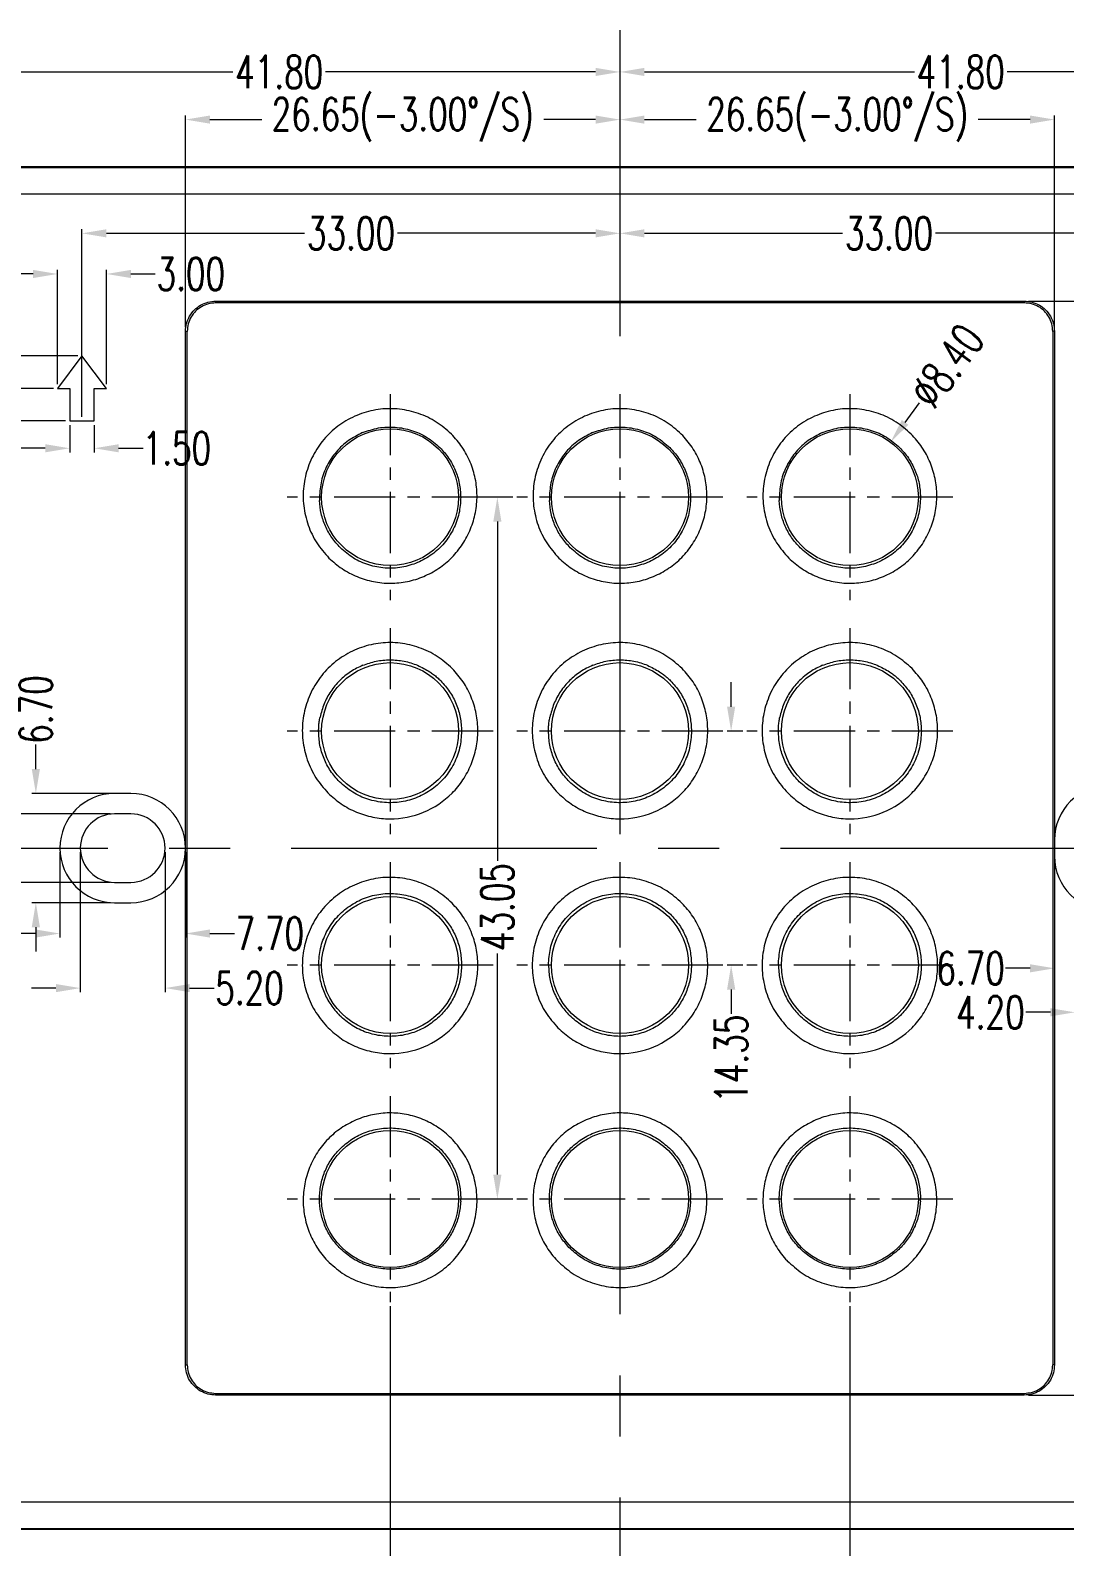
# Model space of a CAD drawing. Header units: millimetres. Extents: x 1179 to 2103, y 2567 to 2779.
# Drawn here: x 2000.9 to 2064.3, y 2638.7 to 2731.8 of the extents above; entities that cross this region are included whole.
import ezdxf

# ---------------------------------------------------------------- set-up
doc = ezdxf.new("R2010")
doc.units = ezdxf.units.MM
doc.linetypes.add('CENTER', pattern=[0.6, 0.375, -0.075, 0.075, -0.075])
doc.layers.get('Defpoints').update_dxf_attribs({"linetype": 'CONTINUOUS'})
doc.layers.add('dim', color=82, linetype='CONTINUOUS', lineweight=9)
doc.layers.add('part', color=7, linetype='CONTINUOUS', lineweight=20)
doc.styles.get("Standard").update_dxf_attribs({"font": 'romans.shx', "width": 0.7})
doc.dimstyles.new('02', dxfattribs={"dimscale": 0.5, "dimtxt": 4, "dimasz": 3, "dimexe": 0.5, "dimexo": 0.5, "dimgap": 0.09, "dimtad": 0, "dimzin": 0, "dimdsep": 46, "dimtxsty": 'Standard', "dimcen": 0, "dimclrd": 256, "dimclre": 256, "dimclrt": 6, "dimazin": 2, "dimtp": 0.01, "dimtm": 0.01, "dimtfac": 1, "dimtofl": 0, "dimtmove": 0, "dimatfit": 0, "dimfxl": 0, "dimtolj": 1, "dimtzin": 0, "dimlwd": -1, "dimlwe": -1, "dimarcsym": 0})

# ---------------------------------------------------------------- blocks, each defined once
blk = doc.blocks.new('*D359')
at = {"layer": 'Defpoints', "color": 0}
for p in [(3676.701, -1301.084), (3690.801, -1318.253), (3690.801, -1318.253)]:
    blk.add_point(p, dxfattribs=at)
at = {"layer": 'dim'}
for p, q in [((3676.701, -1301.334), (3676.701, -1318.503)), ((3678.201, -1318.253), (3681.006, -1318.253)), ((3689.301, -1318.253), (3686.496, -1318.253))]:
    blk.add_line(p, q, dxfattribs=at)
for points in [[(3678.201, -1318.003), (3678.201, -1318.503), (3676.701, -1318.253)], [(3689.301, -1318.003), (3689.301, -1318.503), (3690.801, -1318.253)]]:
    blk.add_solid(points, dxfattribs=at)
at = {"layer": 'dim', "color": 6, "insert": (3683.751, -1318.253), "char_height": 2, "attachment_point": 5}
blk.add_mtext('\\A1;14.10', dxfattribs=at)
blk = doc.blocks.new('*D358')
at = {"layer": 'Defpoints', "color": 0}
for p in [(3704.901, -1301.084), (3690.801, -1318.253), (3690.801, -1318.253)]:
    blk.add_point(p, dxfattribs=at)
at = {"layer": 'dim'}
for p, q in [((3704.901, -1301.334), (3704.901, -1318.503)), ((3692.301, -1318.253), (3695.106, -1318.253)), ((3703.401, -1318.253), (3700.596, -1318.253))]:
    blk.add_line(p, q, dxfattribs=at)
for points in [[(3692.301, -1318.003), (3692.301, -1318.503), (3690.801, -1318.253)], [(3703.401, -1318.003), (3703.401, -1318.503), (3704.901, -1318.253)]]:
    blk.add_solid(points, dxfattribs=at)
at = {"layer": 'dim', "color": 6, "insert": (3697.851, -1318.253), "char_height": 2, "attachment_point": 5}
blk.add_mtext('\\A1;14.10', dxfattribs=at)
blk = doc.blocks.new('*D357')
at = {"layer": 'Defpoints', "color": 0}
for p in [(3684.483, -1251.716), (3683.28, -1294.766), (3684.483, -1294.766)]:
    blk.add_point(p, dxfattribs=at)
at = {"layer": 'dim'}
for p, q in [((3684.233, -1251.716), (3683.03, -1251.716)), ((3683.28, -1253.216), (3683.28, -1274.018)), ((3683.28, -1293.266), (3683.28, -1279.708)), ((3684.233, -1294.766), (3683.03, -1294.766))]:
    blk.add_line(p, q, dxfattribs=at)
for points in [[(3683.03, -1253.216), (3683.53, -1253.216), (3683.28, -1251.716)], [(3683.03, -1293.266), (3683.53, -1293.266), (3683.28, -1294.766)]]:
    blk.add_solid(points, dxfattribs=at)
at = {"layer": 'dim', "color": 6, "insert": (3683.28, -1276.863), "char_height": 2, "attachment_point": 5, "rotation": 90}
blk.add_mtext('\\A1;43.05', dxfattribs=at)
blk = doc.blocks.new('*D356')
at = {"layer": 'Defpoints', "color": 0}
for p in [(3698.583, -1266.066), (3697.62, -1280.416), (3698.583, -1280.416)]:
    blk.add_point(p, dxfattribs=at)
at = {"layer": 'dim'}
for p, q in [((3697.62, -1264.566), (3697.62, -1263.066)), ((3698.333, -1266.066), (3697.37, -1266.066)), ((3698.333, -1280.416), (3697.37, -1280.416)), ((3697.62, -1281.916), (3697.62, -1283.416))]:
    blk.add_line(p, q, dxfattribs=at)
for points in [[(3697.37, -1264.566), (3697.87, -1264.566), (3697.62, -1266.066)], [(3697.37, -1281.916), (3697.87, -1281.916), (3697.62, -1280.416)]]:
    blk.add_solid(points, dxfattribs=at)
at = {"layer": 'dim', "color": 6, "insert": (3697.62, -1286.161), "char_height": 2, "attachment_point": 5, "rotation": 90}
blk.add_mtext('\\A1;14.35', dxfattribs=at)
blk = doc.blocks.new('*D355')
at = {"layer": 'Defpoints', "color": 0}
for p in [(3707.397, -1248.338), (3702.405, -1255.094)]:
    blk.add_point(p, dxfattribs=at)
at = {"layer": 'dim'}
blk.add_line((3708.288, -1247.131), (3709.179, -1245.925), dxfattribs=at)
blk.add_solid([(3708.087, -1246.983), (3708.489, -1247.28), (3707.397, -1248.338)], dxfattribs=at)
at = {"layer": 'dim', "color": 6, "insert": (3710.85, -1243.663), "char_height": 2, "attachment_point": 5, "rotation": 53.54582}
blk.add_mtext('\\A1;∅8.40', dxfattribs=at)
blk = doc.blocks.new('*D354')
at = {"layer": 'Defpoints', "color": 0}
for p in [(3656.451, -1273.241), (3664.151, -1273.241), (3656.451, -1278.481)]:
    blk.add_point(p, dxfattribs=at)
at = {"layer": 'dim'}
for p, q in [((3656.451, -1273.491), (3656.451, -1278.731)), ((3664.151, -1273.491), (3664.151, -1278.731)), ((3654.951, -1278.481), (3653.451, -1278.481)), ((3665.651, -1278.481), (3667.151, -1278.481))]:
    blk.add_line(p, q, dxfattribs=at)
for points in [[(3654.951, -1278.231), (3654.951, -1278.731), (3656.451, -1278.481)], [(3665.651, -1278.231), (3665.651, -1278.731), (3664.151, -1278.481)]]:
    blk.add_solid(points, dxfattribs=at)
at = {"layer": 'dim', "color": 6, "insert": (3669.33, -1278.481), "char_height": 2, "attachment_point": 5}
blk.add_mtext('\\A1;7.70', dxfattribs=at)
blk = doc.blocks.new('*D332')
at = {"layer": 'Defpoints', "color": 0}
for p in [(3657.701, -1273.241), (3662.901, -1273.241), (3662.901, -1281.828)]:
    blk.add_point(p, dxfattribs=at)
at = {"layer": 'dim'}
for p, q in [((3657.701, -1273.491), (3657.701, -1282.078)), ((3662.901, -1273.491), (3662.901, -1282.078)), ((3656.201, -1281.828), (3654.701, -1281.828)), ((3664.401, -1281.828), (3665.901, -1281.828))]:
    blk.add_line(p, q, dxfattribs=at)
for points in [[(3656.201, -1281.578), (3656.201, -1282.078), (3657.701, -1281.828)], [(3664.401, -1281.578), (3664.401, -1282.078), (3662.901, -1281.828)]]:
    blk.add_solid(points, dxfattribs=at)
at = {"layer": 'dim', "color": 6, "insert": (3668.079, -1281.828), "char_height": 2, "attachment_point": 5}
blk.add_mtext('\\A1;5.20', dxfattribs=at)
blk = doc.blocks.new('*D333')
at = {"layer": 'Defpoints', "color": 0}
for p in [(3652.67, -1271.141), (3659.801, -1271.141), (3659.801, -1275.341)]:
    blk.add_point(p, dxfattribs=at)
at = {"layer": 'dim'}
for p, q in [((3652.67, -1269.641), (3652.67, -1268.141)), ((3659.551, -1271.141), (3652.42, -1271.141)), ((3659.551, -1275.341), (3652.42, -1275.341)), ((3652.67, -1276.841), (3652.67, -1278.341))]:
    blk.add_line(p, q, dxfattribs=at)
for points in [[(3652.42, -1269.641), (3652.92, -1269.641), (3652.67, -1271.141)], [(3652.42, -1276.841), (3652.92, -1276.841), (3652.67, -1275.341)]]:
    blk.add_solid(points, dxfattribs=at)
at = {"layer": 'dim', "color": 6, "insert": (3652.67, -1265.963), "char_height": 2, "attachment_point": 5, "rotation": 90}
blk.add_mtext('\\A1;4.20', dxfattribs=at)
blk = doc.blocks.new('*D334')
at = {"layer": 'Defpoints', "color": 0}
for p in [(3654.973, -1269.891), (3660.301, -1269.891), (3659.801, -1276.591)]:
    blk.add_point(p, dxfattribs=at)
at = {"layer": 'dim'}
for p, q in [((3654.973, -1268.391), (3654.973, -1266.891)), ((3660.051, -1269.891), (3654.723, -1269.891)), ((3659.551, -1276.591), (3654.723, -1276.591)), ((3654.973, -1278.091), (3654.973, -1279.591))]:
    blk.add_line(p, q, dxfattribs=at)
for points in [[(3654.723, -1268.391), (3655.223, -1268.391), (3654.973, -1269.891)], [(3654.723, -1278.091), (3655.223, -1278.091), (3654.973, -1276.591)]]:
    blk.add_solid(points, dxfattribs=at)
at = {"layer": 'dim', "color": 6, "insert": (3654.973, -1264.746), "char_height": 2, "attachment_point": 5, "rotation": 90}
blk.add_mtext('\\A1;6.70', dxfattribs=at)
blk = doc.blocks.new('*D335')
at = {"layer": 'Defpoints', "color": 0}
for p in [(3657.051, -1247.041), (3646.041, -1273.241), (3646.041, -1273.241)]:
    blk.add_point(p, dxfattribs=at)
at = {"layer": 'dim'}
for p, q in [((3656.801, -1247.041), (3645.791, -1247.041)), ((3646.041, -1248.541), (3646.041, -1257.296)), ((3646.041, -1271.741), (3646.041, -1262.986))]:
    blk.add_line(p, q, dxfattribs=at)
for points in [[(3645.791, -1248.541), (3646.291, -1248.541), (3646.041, -1247.041)], [(3645.791, -1271.741), (3646.291, -1271.741), (3646.041, -1273.241)]]:
    blk.add_solid(points, dxfattribs=at)
at = {"layer": 'dim', "color": 6, "insert": (3646.041, -1260.141), "char_height": 2, "attachment_point": 5, "rotation": 90}
blk.add_mtext('\\A1;26.20', dxfattribs=at)
blk = doc.blocks.new('*D336')
at = {"layer": 'Defpoints', "color": 0}
for p in [(3656.301, -1245.041), (3643.359, -1273.241), (3643.359, -1273.241)]:
    blk.add_point(p, dxfattribs=at)
at = {"layer": 'dim'}
for p, q in [((3656.051, -1245.041), (3643.109, -1245.041)), ((3643.359, -1246.541), (3643.359, -1256.296)), ((3643.359, -1271.741), (3643.359, -1261.986))]:
    blk.add_line(p, q, dxfattribs=at)
for points in [[(3643.109, -1246.541), (3643.609, -1246.541), (3643.359, -1245.041)], [(3643.109, -1271.741), (3643.609, -1271.741), (3643.359, -1273.241)]]:
    blk.add_solid(points, dxfattribs=at)
at = {"layer": 'dim', "color": 6, "insert": (3643.359, -1259.141), "char_height": 2, "attachment_point": 5, "rotation": 90}
blk.add_mtext('\\A1;28.20', dxfattribs=at)
blk = doc.blocks.new('*D337')
at = {"layer": 'Defpoints', "color": 0}
for p in [(3657.801, -1243.041), (3640.641, -1273.241), (3640.641, -1273.241)]:
    blk.add_point(p, dxfattribs=at)
at = {"layer": 'dim'}
for p, q in [((3657.551, -1243.041), (3640.391, -1243.041)), ((3640.641, -1244.541), (3640.641, -1255.296)), ((3640.641, -1271.741), (3640.641, -1260.986))]:
    blk.add_line(p, q, dxfattribs=at)
for points in [[(3640.391, -1244.541), (3640.891, -1244.541), (3640.641, -1243.041)], [(3640.391, -1271.741), (3640.891, -1271.741), (3640.641, -1273.241)]]:
    blk.add_solid(points, dxfattribs=at)
at = {"layer": 'dim', "color": 6, "insert": (3640.641, -1258.141), "char_height": 2, "attachment_point": 5, "rotation": 90}
blk.add_mtext('\\A1;30.20', dxfattribs=at)
blk = doc.blocks.new('*D338')
at = {"layer": 'Defpoints', "color": 0}
for p in [(3657.051, -1247.041), (3658.551, -1247.041), (3658.551, -1248.717)]:
    blk.add_point(p, dxfattribs=at)
at = {"layer": 'dim'}
for p, q in [((3657.051, -1247.291), (3657.051, -1248.967)), ((3658.551, -1247.291), (3658.551, -1248.967)), ((3655.551, -1248.717), (3654.051, -1248.717)), ((3660.051, -1248.717), (3661.551, -1248.717))]:
    blk.add_line(p, q, dxfattribs=at)
for points in [[(3655.551, -1248.467), (3655.551, -1248.967), (3657.051, -1248.717)], [(3660.051, -1248.467), (3660.051, -1248.967), (3658.551, -1248.717)]]:
    blk.add_solid(points, dxfattribs=at)
at = {"layer": 'dim', "color": 6, "insert": (3663.629, -1248.717), "char_height": 2, "attachment_point": 5}
blk.add_mtext('\\A1;1.50', dxfattribs=at)
blk = doc.blocks.new('*D339')
at = {"layer": 'Defpoints', "color": 0}
for p in [(3659.301, -1238.026), (3656.301, -1245.041), (3659.301, -1245.041)]:
    blk.add_point(p, dxfattribs=at)
at = {"layer": 'dim'}
for p, q in [((3656.301, -1244.791), (3656.301, -1237.776)), ((3659.301, -1244.791), (3659.301, -1237.776)), ((3654.801, -1238.026), (3653.301, -1238.026)), ((3660.801, -1238.026), (3662.301, -1238.026))]:
    blk.add_line(p, q, dxfattribs=at)
for points in [[(3654.801, -1237.776), (3654.801, -1238.276), (3656.301, -1238.026)], [(3660.801, -1237.776), (3660.801, -1238.276), (3659.301, -1238.026)]]:
    blk.add_solid(points, dxfattribs=at)
at = {"layer": 'dim', "color": 6, "insert": (3664.479, -1238.026), "char_height": 2, "attachment_point": 5}
blk.add_mtext('\\A1;3.00', dxfattribs=at)
blk = doc.blocks.new('*D340')
at = {"layer": 'Defpoints', "color": 0}
for p in [(3690.801, -1235.532), (3690.801, -1235.532), (3657.801, -1247.041)]:
    blk.add_point(p, dxfattribs=at)
at = {"layer": 'dim'}
for p, q in [((3657.801, -1246.791), (3657.801, -1235.282)), ((3659.301, -1235.532), (3671.456, -1235.532)), ((3689.301, -1235.532), (3677.146, -1235.532))]:
    blk.add_line(p, q, dxfattribs=at)
for points in [[(3659.301, -1235.282), (3659.301, -1235.782), (3657.801, -1235.532)], [(3689.301, -1235.282), (3689.301, -1235.782), (3690.801, -1235.532)]]:
    blk.add_solid(points, dxfattribs=at)
at = {"layer": 'dim', "color": 6, "insert": (3674.301, -1235.532), "char_height": 2, "attachment_point": 5}
blk.add_mtext('\\A1;33.00', dxfattribs=at)
blk = doc.blocks.new('*D341')
at = {"layer": 'Defpoints', "color": 0}
for p in [(3690.801, -1235.532), (3690.801, -1235.532), (3723.801, -1243.041)]:
    blk.add_point(p, dxfattribs=at)
at = {"layer": 'dim'}
for p, q in [((3692.301, -1235.532), (3704.456, -1235.532)), ((3722.301, -1235.532), (3710.146, -1235.532)), ((3723.801, -1242.791), (3723.801, -1235.282))]:
    blk.add_line(p, q, dxfattribs=at)
for points in [[(3692.301, -1235.282), (3692.301, -1235.782), (3690.801, -1235.532)], [(3722.301, -1235.282), (3722.301, -1235.782), (3723.801, -1235.532)]]:
    blk.add_solid(points, dxfattribs=at)
at = {"layer": 'dim', "color": 6, "insert": (3707.301, -1235.532), "char_height": 2, "attachment_point": 5}
blk.add_mtext('\\A1;33.00', dxfattribs=at)
blk = doc.blocks.new('*D342')
at = {"layer": 'Defpoints', "color": 0}
for p in [(3690.801, -1228.557), (3690.801, -1228.557), (3717.451, -1241.541)]:
    blk.add_point(p, dxfattribs=at)
at = {"layer": 'dim'}
for p, q in [((3692.301, -1228.557), (3695.481, -1228.557)), ((3715.951, -1228.557), (3712.771, -1228.557)), ((3717.451, -1241.291), (3717.451, -1228.307))]:
    blk.add_line(p, q, dxfattribs=at)
for points in [[(3692.301, -1228.307), (3692.301, -1228.807), (3690.801, -1228.557)], [(3715.951, -1228.307), (3715.951, -1228.807), (3717.451, -1228.557)]]:
    blk.add_solid(points, dxfattribs=at)
at = {"layer": 'dim', "color": 6, "insert": (3704.126, -1228.557), "char_height": 2, "attachment_point": 5}
blk.add_mtext('\\A1;26.65(-3.00%%d/S)', dxfattribs=at)
blk = doc.blocks.new('*D343')
at = {"layer": 'Defpoints', "color": 0}
for p in [(3690.801, -1228.557), (3690.801, -1228.557), (3664.151, -1241.541)]:
    blk.add_point(p, dxfattribs=at)
at = {"layer": 'dim'}
for p, q in [((3664.151, -1241.291), (3664.151, -1228.307)), ((3665.651, -1228.557), (3668.831, -1228.557)), ((3689.301, -1228.557), (3686.121, -1228.557))]:
    blk.add_line(p, q, dxfattribs=at)
for points in [[(3665.651, -1228.307), (3665.651, -1228.807), (3664.151, -1228.557)], [(3689.301, -1228.307), (3689.301, -1228.807), (3690.801, -1228.557)]]:
    blk.add_solid(points, dxfattribs=at)
at = {"layer": 'dim', "color": 6, "insert": (3677.476, -1228.557), "char_height": 2, "attachment_point": 5}
blk.add_mtext('\\A1;26.65(-3.00%%d/S)', dxfattribs=at)
blk = doc.blocks.new('*D344')
at = {"layer": 'Defpoints', "color": 0}
for p in [(3690.801, -1225.635), (3690.801, -1225.635), (3649.001, -1231.441)]:
    blk.add_point(p, dxfattribs=at)
at = {"layer": 'dim'}
for p, q in [((3649.001, -1231.191), (3649.001, -1225.385)), ((3650.501, -1225.635), (3667.056, -1225.635)), ((3689.301, -1225.635), (3672.746, -1225.635))]:
    blk.add_line(p, q, dxfattribs=at)
for points in [[(3650.501, -1225.385), (3650.501, -1225.885), (3649.001, -1225.635)], [(3689.301, -1225.385), (3689.301, -1225.885), (3690.801, -1225.635)]]:
    blk.add_solid(points, dxfattribs=at)
at = {"layer": 'dim', "color": 6, "insert": (3669.901, -1225.635), "char_height": 2, "attachment_point": 5}
blk.add_mtext('\\A1;41.80', dxfattribs=at)
blk = doc.blocks.new('*D345')
at = {"layer": 'Defpoints', "color": 0}
for p in [(3690.801, -1225.635), (3690.801, -1225.635), (3732.601, -1231.441)]:
    blk.add_point(p, dxfattribs=at)
at = {"layer": 'dim'}
for p, q in [((3692.301, -1225.635), (3708.856, -1225.635)), ((3731.101, -1225.635), (3714.546, -1225.635)), ((3732.601, -1231.191), (3732.601, -1225.385))]:
    blk.add_line(p, q, dxfattribs=at)
for points in [[(3692.301, -1225.385), (3692.301, -1225.885), (3690.801, -1225.635)], [(3731.101, -1225.385), (3731.101, -1225.885), (3732.601, -1225.635)]]:
    blk.add_solid(points, dxfattribs=at)
at = {"layer": 'dim', "color": 6, "insert": (3711.701, -1225.635), "char_height": 2, "attachment_point": 5}
blk.add_mtext('\\A1;41.80', dxfattribs=at)
blk = doc.blocks.new('*D346')
at = {"layer": 'Defpoints', "color": 0}
for p in [(3715.601, -1239.691), (3735.876, -1273.241), (3735.876, -1273.241)]:
    blk.add_point(p, dxfattribs=at)
at = {"layer": 'dim'}
for p, q in [((3715.851, -1239.691), (3736.126, -1239.691)), ((3735.876, -1241.191), (3735.876, -1247.821)), ((3735.876, -1271.741), (3735.876, -1265.111))]:
    blk.add_line(p, q, dxfattribs=at)
for points in [[(3735.626, -1241.191), (3736.126, -1241.191), (3735.876, -1239.691)], [(3735.626, -1271.741), (3736.126, -1271.741), (3735.876, -1273.241)]]:
    blk.add_solid(points, dxfattribs=at)
at = {"layer": 'dim', "color": 6, "insert": (3735.876, -1256.466), "char_height": 2, "attachment_point": 5, "rotation": 90}
blk.add_mtext('\\A1;33.55(-3.00%%d/S)', dxfattribs=at)
blk = doc.blocks.new('*D347')
at = {"layer": 'Defpoints', "color": 0}
for p in [(3735.876, -1273.241), (3735.876, -1273.241), (3715.601, -1306.791)]:
    blk.add_point(p, dxfattribs=at)
at = {"layer": 'dim'}
for p, q in [((3735.876, -1274.741), (3735.876, -1281.371)), ((3735.876, -1305.291), (3735.876, -1298.661)), ((3715.851, -1306.791), (3736.126, -1306.791))]:
    blk.add_line(p, q, dxfattribs=at)
for points in [[(3735.626, -1274.741), (3736.126, -1274.741), (3735.876, -1273.241)], [(3735.626, -1305.291), (3736.126, -1305.291), (3735.876, -1306.791)]]:
    blk.add_solid(points, dxfattribs=at)
at = {"layer": 'dim', "color": 6, "insert": (3735.876, -1290.016), "char_height": 2, "attachment_point": 5, "rotation": 90}
blk.add_mtext('\\A1;33.55(-3.00%%d/S)', dxfattribs=at)
blk = doc.blocks.new('*D351')
at = {"layer": 'Defpoints', "color": 0}
for p in [(3717.451, -1273.241), (3724.151, -1273.241), (3717.451, -1280.613)]:
    blk.add_point(p, dxfattribs=at)
at = {"layer": 'dim'}
for p, q in [((3717.451, -1273.491), (3717.451, -1280.863)), ((3724.151, -1273.491), (3724.151, -1280.863)), ((3715.951, -1280.613), (3714.451, -1280.613)), ((3725.651, -1280.613), (3727.151, -1280.613))]:
    blk.add_line(p, q, dxfattribs=at)
for points in [[(3715.951, -1280.363), (3715.951, -1280.863), (3717.451, -1280.613)], [(3725.651, -1280.363), (3725.651, -1280.863), (3724.151, -1280.613)]]:
    blk.add_solid(points, dxfattribs=at)
at = {"layer": 'dim', "color": 6, "insert": (3712.306, -1280.613), "char_height": 2, "attachment_point": 5}
blk.add_mtext('\\A1;6.70', dxfattribs=at)
blk = doc.blocks.new('*D352')
at = {"layer": 'Defpoints', "color": 0}
for p in [(3718.701, -1273.241), (3722.901, -1273.241), (3718.701, -1283.314)]:
    blk.add_point(p, dxfattribs=at)
at = {"layer": 'dim'}
for p, q in [((3718.701, -1273.491), (3718.701, -1283.564)), ((3722.901, -1273.491), (3722.901, -1283.564)), ((3717.201, -1283.314), (3715.701, -1283.314)), ((3724.401, -1283.314), (3725.901, -1283.314))]:
    blk.add_line(p, q, dxfattribs=at)
for points in [[(3717.201, -1283.064), (3717.201, -1283.564), (3718.701, -1283.314)], [(3724.401, -1283.064), (3724.401, -1283.564), (3722.901, -1283.314)]]:
    blk.add_solid(points, dxfattribs=at)
at = {"layer": 'dim', "color": 6, "insert": (3713.523, -1283.314), "char_height": 2, "attachment_point": 5}
blk.add_mtext('\\A1;4.20', dxfattribs=at)

msp = doc.modelspace()

# ---------------------------------------------------------------- linework, layer by layer
at = {"layer": 'part', "color": 1, "linetype": 'CENTER', "ltscale": 50}
for p, q in [((2037.057, 2731.75), (2037.057, 2631.43)), ((1986.897, 2681.59), (2087.217, 2681.59))]:
    msp.add_line(p, q, dxfattribs=at)
at = {"layer": 'part', "color": 7, "linetype": 'Continuous'}
for p, q in [((1995.257, 2723.39), (2078.857, 2723.39)), ((2078.394, 2723.319), (1995.721, 2723.319)), ((1997.317, 2721.713), (2076.797, 2721.713)), ((2012.257, 2715.14), (2061.857, 2715.14)), ((2012.257, 2715.14), (2012.257, 2715.033)), ((2061.857, 2715.033), (2012.257, 2715.033)), ((2061.857, 2715.14), (2061.857, 2715.033)), ((2010.407, 2713.29), (2010.513, 2713.289)), ((2063.707, 2713.29), (2063.601, 2713.289)), ((2004.057, 2711.79), (2002.557, 2709.79)), ((2005.557, 2709.79), (2004.057, 2711.79)), ((2002.557, 2709.79), (2003.307, 2709.79)), ((2003.307, 2709.79), (2003.307, 2707.79)), ((2004.807, 2709.79), (2005.557, 2709.79)), ((2004.807, 2707.79), (2004.807, 2709.79)), ((2003.307, 2707.79), (2004.807, 2707.79)), ((2007.057, 2684.94), (2006.057, 2684.94)), ((2007.057, 2683.69), (2006.057, 2683.69)), ((2063.707, 2682.09), (2063.707, 2681.09)), ((2006.057, 2679.49), (2007.057, 2679.49)), ((2006.057, 2678.24), (2007.057, 2678.24)), ((2010.407, 2649.89), (2010.513, 2649.891)), ((2063.707, 2649.89), (2063.601, 2649.891)), ((2012.257, 2648.04), (2012.257, 2648.147)), ((2012.257, 2648.147), (2061.857, 2648.147)), ((2061.857, 2648.04), (2012.257, 2648.04)), ((2061.857, 2648.04), (2061.857, 2648.147)), ((2076.797, 2641.467), (1997.317, 2641.467)), ((2078.857, 2639.79), (1995.257, 2639.79)), ((1995.721, 2639.861), (2078.394, 2639.861))]:
    msp.add_line(p, q, dxfattribs=at)
at = {"layer": 'part', "color": 1, "linetype": 'CENTER', "ltscale": 10}
for p, q in [((2022.957, 2709.433), (2022.957, 2696.797)), ((2037.057, 2709.433), (2037.057, 2696.797)), ((2051.157, 2709.433), (2051.157, 2696.797)), ((2029.275, 2703.115), (2016.639, 2703.115)), ((2043.375, 2703.115), (2030.739, 2703.115)), ((2057.475, 2703.115), (2044.839, 2703.115)), ((2022.957, 2695.083), (2022.957, 2682.447)), ((2037.057, 2695.083), (2037.057, 2682.447)), ((2051.157, 2695.083), (2051.157, 2682.447)), ((2029.275, 2688.765), (2016.639, 2688.765)), ((2043.375, 2688.765), (2030.739, 2688.765)), ((2057.475, 2688.765), (2044.839, 2688.765)), ((2022.957, 2680.733), (2022.957, 2668.097)), ((2037.057, 2680.733), (2037.057, 2668.097)), ((2051.157, 2680.733), (2051.157, 2668.097)), ((2029.275, 2674.415), (2016.639, 2674.415)), ((2043.375, 2674.415), (2030.739, 2674.415)), ((2057.475, 2674.415), (2044.839, 2674.415)), ((2022.957, 2666.383), (2022.957, 2653.747)), ((2037.057, 2666.383), (2037.057, 2653.747)), ((2051.157, 2666.383), (2051.157, 2653.747)), ((2029.275, 2660.065), (2016.639, 2660.065)), ((2043.375, 2660.065), (2030.739, 2660.065)), ((2057.475, 2660.065), (2044.839, 2660.065))]:
    msp.add_line(p, q, dxfattribs=at)
at = {"layer": 'part', "color": 7, "linetype": 'Continuous'}
for centre in [(2022.957, 2703.115), (2037.057, 2703.115), (2051.157, 2703.115), (2022.957, 2688.765), (2037.057, 2688.765), (2051.157, 2688.765), (2022.957, 2674.415), (2037.057, 2674.415), (2051.157, 2674.415), (2022.957, 2660.065), (2037.057, 2660.065), (2051.157, 2660.065)]:
    msp.add_circle(centre, 4.2, dxfattribs=at)
for centre, radius, start, end in [((2067.057, 2682.09), 3.35, 0, 180), ((2006.057, 2681.59), 3.35, 90, 270), ((2007.057, 2681.59), 3.35, 270, 90), ((2006.057, 2681.59), 2.1, 90, 270), ((2007.057, 2681.59), 2.1, 270, 90), ((2067.057, 2681.09), 3.35, 180, 0)]:
    msp.add_arc(centre, radius, start, end, dxfattribs=at)
for points in [[(2010.407, 2713.29), (2010.472, 2713.769), (2010.662, 2714.224), (2010.954, 2714.603), (2011.334, 2714.891), (2011.787, 2715.077), (2012.257, 2715.14)], [(2012.257, 2715.033), (2011.814, 2714.974), (2011.387, 2714.798), (2011.028, 2714.526), (2010.753, 2714.169), (2010.574, 2713.741), (2010.513, 2713.283)], [(2061.857, 2715.14), (2062.329, 2715.078), (2062.779, 2714.893), (2063.161, 2714.603), (2063.454, 2714.222), (2063.643, 2713.767), (2063.707, 2713.29)], [(2063.602, 2713.283), (2063.541, 2713.739), (2063.362, 2714.168), (2063.086, 2714.527), (2062.726, 2714.8), (2062.302, 2714.974), (2061.857, 2715.033)], [(2010.408, 2681.59), (2010.408, 2692.193), (2010.408, 2702.769), (2010.407, 2713.29)], [(2010.512, 2681.59), (2010.512, 2687.953), (2010.513, 2700.656), (2010.513, 2713.283)], [(2063.602, 2713.283), (2063.602, 2700.656), (2063.602, 2687.953), (2063.602, 2682.09)], [(2063.707, 2713.29), (2063.707, 2702.935), (2063.707, 2692.526), (2063.707, 2682.089)], [(2026.716, 2706.987), (2025.791, 2707.721), (2024.707, 2708.242), (2023.544, 2708.509), (2022.367, 2708.509), (2021.208, 2708.242), (2020.122, 2707.719), (2019.195, 2706.983), (2018.456, 2706.055), (2017.929, 2704.959), (2017.659, 2703.78), (2017.661, 2702.584), (2017.935, 2701.405), (2018.467, 2700.309), (2019.206, 2699.384)], [(2040.816, 2706.987), (2039.891, 2707.721), (2038.807, 2708.242), (2037.644, 2708.509), (2036.467, 2708.509), (2035.308, 2708.242), (2034.222, 2707.719), (2033.295, 2706.983), (2032.556, 2706.055), (2032.029, 2704.959), (2031.759, 2703.78), (2031.761, 2702.584), (2032.035, 2701.405), (2032.567, 2700.309), (2033.306, 2699.384)], [(2054.916, 2706.987), (2053.991, 2707.721), (2052.907, 2708.242), (2051.744, 2708.509), (2050.567, 2708.509), (2049.408, 2708.242), (2048.322, 2707.719), (2047.395, 2706.983), (2046.656, 2706.055), (2046.129, 2704.959), (2045.859, 2703.78), (2045.861, 2702.584), (2046.135, 2701.405), (2046.667, 2700.309), (2047.406, 2699.384)], [(2021.271, 2707.075), (2020.404, 2706.585), (2019.665, 2705.901), (2019.102, 2705.064), (2018.749, 2704.118), (2018.624, 2703.115)], [(2019.206, 2699.384), (2020.008, 2698.731), (2020.459, 2698.463), (2020.934, 2698.24), (2021.936, 2697.937), (2022.978, 2697.835), (2023.501, 2697.864), (2024.019, 2697.944), (2025.018, 2698.255), (2025.939, 2698.753), (2026.746, 2699.421), (2027.402, 2700.238), (2027.889, 2701.166), (2028.189, 2702.17), (2028.289, 2703.213), (2028.181, 2704.254), (2027.874, 2705.253), (2027.381, 2706.175), (2026.716, 2706.987)], [(2021.271, 2707.075), (2022.248, 2707.358), (2023.266, 2707.405), (2024.268, 2707.213), (2025.2, 2706.791), (2026.009, 2706.16)], [(2035.371, 2707.075), (2034.504, 2706.585), (2033.765, 2705.901), (2033.202, 2705.064), (2032.849, 2704.118), (2032.724, 2703.115)], [(2033.306, 2699.384), (2034.108, 2698.731), (2034.559, 2698.463), (2035.034, 2698.24), (2036.036, 2697.937), (2037.078, 2697.835), (2037.601, 2697.864), (2038.119, 2697.944), (2039.118, 2698.255), (2040.039, 2698.753), (2040.846, 2699.421), (2041.502, 2700.238), (2041.989, 2701.166), (2042.289, 2702.17), (2042.389, 2703.213), (2042.281, 2704.254), (2041.974, 2705.253), (2041.481, 2706.175), (2040.816, 2706.987)], [(2035.371, 2707.075), (2036.348, 2707.358), (2037.366, 2707.405), (2038.368, 2707.213), (2039.3, 2706.791), (2040.109, 2706.16)], [(2049.471, 2707.075), (2048.604, 2706.585), (2047.865, 2705.901), (2047.302, 2705.064), (2046.949, 2704.118), (2046.824, 2703.115)], [(2047.406, 2699.384), (2048.208, 2698.731), (2048.659, 2698.463), (2049.134, 2698.24), (2050.136, 2697.937), (2051.178, 2697.835), (2051.701, 2697.864), (2052.219, 2697.944), (2053.218, 2698.255), (2054.139, 2698.753), (2054.946, 2699.421), (2055.602, 2700.238), (2056.089, 2701.166), (2056.389, 2702.17), (2056.489, 2703.213), (2056.381, 2704.254), (2056.074, 2705.253), (2055.581, 2706.175), (2054.916, 2706.987)], [(2049.471, 2707.075), (2050.448, 2707.358), (2051.466, 2707.405), (2052.468, 2707.213), (2053.4, 2706.791), (2054.209, 2706.16)], [(2026.009, 2706.16), (2026.545, 2705.515), (2026.949, 2704.772), (2027.201, 2703.963), (2027.291, 2703.115)], [(2040.109, 2706.16), (2040.645, 2705.515), (2041.049, 2704.772), (2041.301, 2703.963), (2041.391, 2703.115)], [(2054.209, 2706.16), (2054.745, 2705.515), (2055.149, 2704.772), (2055.401, 2703.963), (2055.491, 2703.115)], [(2018.624, 2703.115), (2018.624, 2703.043), (2018.625, 2702.973), (2018.628, 2702.903)], [(2019.906, 2700.012), (2019.386, 2700.633), (2018.991, 2701.341), (2018.735, 2702.111), (2018.628, 2702.903)], [(2027.291, 2703.115), (2027.18, 2702.111), (2026.834, 2701.15), (2026.272, 2700.297), (2025.527, 2699.599), (2024.644, 2699.098)], [(2032.724, 2703.115), (2032.724, 2703.043), (2032.725, 2702.973), (2032.728, 2702.903)], [(2034.006, 2700.012), (2033.486, 2700.633), (2033.091, 2701.341), (2032.835, 2702.111), (2032.728, 2702.903)], [(2041.391, 2703.115), (2041.28, 2702.111), (2040.934, 2701.15), (2040.372, 2700.297), (2039.627, 2699.599), (2038.744, 2699.098)], [(2046.824, 2703.115), (2046.824, 2703.043), (2046.825, 2702.973), (2046.828, 2702.903)], [(2048.106, 2700.012), (2047.586, 2700.633), (2047.191, 2701.341), (2046.935, 2702.111), (2046.828, 2702.903)], [(2055.491, 2703.115), (2055.38, 2702.111), (2055.034, 2701.15), (2054.472, 2700.297), (2053.727, 2699.599), (2052.844, 2699.098)], [(2024.644, 2699.098), (2023.671, 2698.815), (2022.648, 2698.767), (2021.644, 2698.96), (2020.714, 2699.381), (2019.906, 2700.012)], [(2038.744, 2699.098), (2037.771, 2698.815), (2036.748, 2698.767), (2035.744, 2698.96), (2034.814, 2699.381), (2034.006, 2700.012)], [(2052.844, 2699.098), (2051.871, 2698.815), (2050.848, 2698.767), (2049.844, 2698.96), (2048.914, 2699.381), (2048.106, 2700.012)], [(2026.77, 2692.606), (2025.84, 2693.352), (2024.747, 2693.884), (2023.57, 2694.159), (2022.382, 2694.164), (2021.21, 2693.898), (2020.109, 2693.373), (2019.166, 2692.627), (2018.416, 2691.688), (2017.883, 2690.585), (2017.609, 2689.402), (2017.607, 2688.203), (2017.878, 2687.014), (2018.407, 2685.907), (2019.146, 2684.971)], [(2040.87, 2692.606), (2039.94, 2693.352), (2038.847, 2693.884), (2037.67, 2694.159), (2036.482, 2694.164), (2035.31, 2693.898), (2034.209, 2693.373), (2033.266, 2692.627), (2032.516, 2691.688), (2031.983, 2690.585), (2031.709, 2689.402), (2031.707, 2688.203), (2031.978, 2687.014), (2032.507, 2685.907), (2033.246, 2684.971)], [(2054.97, 2692.606), (2054.04, 2693.352), (2052.947, 2693.884), (2051.77, 2694.159), (2050.582, 2694.164), (2049.41, 2693.898), (2048.309, 2693.373), (2047.366, 2692.627), (2046.616, 2691.688), (2046.083, 2690.585), (2045.809, 2689.402), (2045.807, 2688.203), (2046.078, 2687.014), (2046.607, 2685.907), (2047.346, 2684.971)], [(2021.282, 2692.804), (2020.535, 2692.408), (2019.865, 2691.862), (2019.315, 2691.195), (2018.907, 2690.434), (2018.658, 2689.62)], [(2019.146, 2684.971), (2019.961, 2684.302), (2020.891, 2683.803), (2021.9, 2683.492), (2022.949, 2683.384), (2025.007, 2683.795), (2026.756, 2684.959), (2027.424, 2685.778), (2027.923, 2686.713), (2028.233, 2687.725), (2028.341, 2688.78), (2028.237, 2689.834), (2027.932, 2690.847), (2027.438, 2691.783), (2026.77, 2692.606)], [(2021.282, 2692.804), (2022.094, 2693.051), (2022.953, 2693.137), (2023.812, 2693.053), (2024.639, 2692.802), (2025.391, 2692.4)], [(2035.382, 2692.804), (2034.635, 2692.408), (2033.965, 2691.862), (2033.415, 2691.195), (2033.007, 2690.434), (2032.758, 2689.62)], [(2033.246, 2684.971), (2034.061, 2684.302), (2034.991, 2683.803), (2036, 2683.492), (2037.049, 2683.384), (2039.107, 2683.795), (2040.856, 2684.959), (2041.524, 2685.778), (2042.023, 2686.713), (2042.333, 2687.725), (2042.441, 2688.78), (2042.337, 2689.834), (2042.032, 2690.847), (2041.538, 2691.783), (2040.87, 2692.606)], [(2035.382, 2692.804), (2036.194, 2693.051), (2037.053, 2693.137), (2037.912, 2693.053), (2038.739, 2692.802), (2039.491, 2692.4)], [(2049.482, 2692.804), (2048.735, 2692.408), (2048.065, 2691.862), (2047.515, 2691.195), (2047.107, 2690.434), (2046.858, 2689.62)], [(2047.346, 2684.971), (2048.161, 2684.302), (2049.091, 2683.803), (2050.1, 2683.492), (2051.149, 2683.384), (2053.207, 2683.795), (2054.956, 2684.959), (2055.624, 2685.778), (2056.123, 2686.713), (2056.433, 2687.725), (2056.541, 2688.78), (2056.437, 2689.834), (2056.132, 2690.847), (2055.638, 2691.783), (2054.97, 2692.606)], [(2049.482, 2692.804), (2050.294, 2693.051), (2051.153, 2693.137), (2052.012, 2693.053), (2052.839, 2692.802), (2053.591, 2692.4)], [(2025.391, 2692.4), (2025.619, 2692.238), (2025.845, 2692.053), (2026.062, 2691.85)], [(2026.062, 2691.85), (2026.607, 2691.184), (2027.012, 2690.425), (2027.26, 2689.602), (2027.343, 2688.765)], [(2039.491, 2692.4), (2039.719, 2692.238), (2039.945, 2692.053), (2040.162, 2691.85)], [(2040.162, 2691.85), (2040.707, 2691.184), (2041.112, 2690.425), (2041.36, 2689.602), (2041.443, 2688.765)], [(2053.591, 2692.4), (2053.819, 2692.238), (2054.045, 2692.053), (2054.262, 2691.85)], [(2054.262, 2691.85), (2054.807, 2691.184), (2055.212, 2690.425), (2055.46, 2689.602), (2055.543, 2688.765)], [(2018.572, 2688.765), (2018.583, 2689.059), (2018.612, 2689.346), (2018.658, 2689.62)], [(2032.672, 2688.765), (2032.683, 2689.059), (2032.712, 2689.346), (2032.758, 2689.62)], [(2046.772, 2688.765), (2046.783, 2689.059), (2046.812, 2689.346), (2046.858, 2689.62)], [(2019.852, 2685.661), (2019.309, 2686.324), (2018.904, 2687.083), (2018.655, 2687.907), (2018.572, 2688.765)], [(2027.343, 2688.765), (2027.221, 2687.73), (2026.864, 2686.765), (2026.291, 2685.909), (2025.534, 2685.21), (2024.634, 2684.706), (2023.641, 2684.427), (2022.609, 2684.388), (2021.598, 2684.589), (2020.662, 2685.022), (2019.852, 2685.661)], [(2033.952, 2685.661), (2033.409, 2686.324), (2033.004, 2687.083), (2032.755, 2687.907), (2032.672, 2688.765)], [(2041.443, 2688.765), (2041.321, 2687.73), (2040.964, 2686.765), (2040.391, 2685.909), (2039.634, 2685.21), (2038.734, 2684.706), (2037.741, 2684.427), (2036.709, 2684.388), (2035.698, 2684.589), (2034.762, 2685.022), (2033.952, 2685.661)], [(2048.052, 2685.661), (2047.509, 2686.324), (2047.104, 2687.083), (2046.855, 2687.907), (2046.772, 2688.765)], [(2055.543, 2688.765), (2055.421, 2687.73), (2055.064, 2686.765), (2054.491, 2685.909), (2053.734, 2685.21), (2052.834, 2684.706), (2051.841, 2684.427), (2050.809, 2684.388), (2049.798, 2684.589), (2048.862, 2685.022), (2048.052, 2685.661)], [(2010.407, 2649.89), (2010.408, 2660.411), (2010.408, 2670.987), (2010.408, 2681.59)], [(2010.513, 2649.897), (2010.513, 2662.524), (2010.512, 2675.227), (2010.512, 2681.59)], [(2063.602, 2682.09), (2063.602, 2681.09)], [(2063.602, 2681.09), (2063.602, 2675.227), (2063.602, 2662.524), (2063.602, 2649.897)], [(2063.707, 2681.092), (2063.707, 2670.654), (2063.707, 2660.245), (2063.707, 2649.89)], [(2026.761, 2678.216), (2025.831, 2678.959), (2024.736, 2679.489), (2023.559, 2679.761), (2022.37, 2679.763), (2021.197, 2679.494), (2020.097, 2678.966), (2019.155, 2678.218), (2018.409, 2677.278), (2017.88, 2676.176), (2017.608, 2674.992), (2017.608, 2673.791), (2017.881, 2672.603), (2018.412, 2671.499), (2019.154, 2670.564)], [(2040.861, 2678.216), (2039.931, 2678.959), (2038.836, 2679.489), (2037.659, 2679.761), (2036.47, 2679.763), (2035.297, 2679.494), (2034.197, 2678.966), (2033.255, 2678.218), (2032.509, 2677.278), (2031.98, 2676.176), (2031.708, 2674.992), (2031.708, 2673.791), (2031.981, 2672.603), (2032.512, 2671.499), (2033.254, 2670.564)], [(2054.961, 2678.216), (2054.031, 2678.959), (2052.936, 2679.489), (2051.759, 2679.761), (2050.57, 2679.763), (2049.397, 2679.494), (2048.297, 2678.966), (2047.355, 2678.218), (2046.609, 2677.278), (2046.08, 2676.176), (2045.808, 2674.992), (2045.808, 2673.791), (2046.081, 2672.603), (2046.612, 2671.499), (2047.354, 2670.564)], [(2018.572, 2674.415), (2018.692, 2675.441), (2019.046, 2676.406), (2019.617, 2677.263), (2020.372, 2677.964), (2021.27, 2678.469), (2022.262, 2678.751), (2023.293, 2678.793), (2024.304, 2678.595), (2025.241, 2678.166), (2026.052, 2677.529)], [(2032.672, 2674.415), (2032.792, 2675.441), (2033.146, 2676.406), (2033.717, 2677.263), (2034.472, 2677.964), (2035.37, 2678.469), (2036.362, 2678.751), (2037.393, 2678.793), (2038.404, 2678.595), (2039.341, 2678.166), (2040.152, 2677.529)], [(2046.772, 2674.415), (2046.892, 2675.441), (2047.246, 2676.406), (2047.817, 2677.263), (2048.572, 2677.964), (2049.47, 2678.469), (2050.462, 2678.751), (2051.493, 2678.793), (2052.504, 2678.595), (2053.441, 2678.166), (2054.252, 2677.529)], [(2019.154, 2670.564), (2019.979, 2669.891), (2020.911, 2669.396), (2021.921, 2669.089), (2022.971, 2668.984), (2025.027, 2669.404), (2026.771, 2670.574), (2027.436, 2671.395), (2027.93, 2672.331), (2028.237, 2673.343), (2028.341, 2674.398), (2028.234, 2675.453), (2027.925, 2676.465), (2027.428, 2677.399), (2026.761, 2678.216)], [(2033.254, 2670.564), (2034.079, 2669.891), (2035.011, 2669.396), (2036.021, 2669.089), (2037.071, 2668.984), (2039.127, 2669.404), (2040.871, 2670.574), (2041.536, 2671.395), (2042.03, 2672.331), (2042.337, 2673.343), (2042.441, 2674.398), (2042.334, 2675.453), (2042.025, 2676.465), (2041.528, 2677.399), (2040.861, 2678.216)], [(2047.354, 2670.564), (2048.179, 2669.891), (2049.111, 2669.396), (2050.121, 2669.089), (2051.171, 2668.984), (2053.227, 2669.404), (2054.971, 2670.574), (2055.636, 2671.395), (2056.13, 2672.331), (2056.437, 2673.343), (2056.541, 2674.398), (2056.434, 2675.453), (2056.125, 2676.465), (2055.628, 2677.399), (2054.961, 2678.216)], [(2026.052, 2677.529), (2026.601, 2676.863), (2027.008, 2676.104), (2027.258, 2675.28), (2027.343, 2674.415)], [(2040.152, 2677.529), (2040.701, 2676.863), (2041.108, 2676.104), (2041.358, 2675.28), (2041.443, 2674.415)], [(2054.252, 2677.529), (2054.801, 2676.863), (2055.208, 2676.104), (2055.458, 2675.28), (2055.543, 2674.415)], [(2018.572, 2674.415), (2018.656, 2673.57), (2018.906, 2672.747), (2019.313, 2671.988), (2019.861, 2671.322)], [(2027.343, 2674.415), (2027.259, 2673.571), (2027.009, 2672.748), (2026.604, 2671.991), (2026.058, 2671.326)], [(2032.672, 2674.415), (2032.756, 2673.57), (2033.006, 2672.747), (2033.413, 2671.988), (2033.961, 2671.322)], [(2041.443, 2674.415), (2041.359, 2673.571), (2041.109, 2672.748), (2040.704, 2671.991), (2040.158, 2671.326)], [(2046.772, 2674.415), (2046.856, 2673.57), (2047.106, 2672.747), (2047.513, 2671.988), (2048.061, 2671.322)], [(2055.543, 2674.415), (2055.459, 2673.571), (2055.209, 2672.748), (2054.804, 2671.991), (2054.258, 2671.326)], [(2026.058, 2671.326), (2025.29, 2670.714), (2024.405, 2670.289), (2023.448, 2670.071), (2022.467, 2670.071), (2021.511, 2670.288), (2020.626, 2670.714), (2019.861, 2671.322)], [(2040.158, 2671.326), (2039.39, 2670.714), (2038.505, 2670.289), (2037.548, 2670.071), (2036.567, 2670.071), (2035.611, 2670.288), (2034.726, 2670.714), (2033.961, 2671.322)], [(2054.258, 2671.326), (2053.49, 2670.714), (2052.605, 2670.289), (2051.648, 2670.071), (2050.667, 2670.071), (2049.711, 2670.288), (2048.826, 2670.714), (2048.061, 2671.322)], [(2026.798, 2663.706), (2025.997, 2664.388), (2025.082, 2664.898), (2024.087, 2665.222), (2023.047, 2665.345), (2022.002, 2665.256), (2020.996, 2664.965), (2020.064, 2664.485), (2019.244, 2663.834), (2018.571, 2663.032), (2018.066, 2662.114), (2017.746, 2661.116), (2017.626, 2660.078), (2017.713, 2659.036), (2018, 2658.03), (2018.469, 2657.105), (2018.767, 2656.681), (2019.105, 2656.289)], [(2040.898, 2663.706), (2040.097, 2664.388), (2039.182, 2664.898), (2038.187, 2665.222), (2037.147, 2665.345), (2036.102, 2665.256), (2035.096, 2664.965), (2034.164, 2664.485), (2033.344, 2663.834), (2032.671, 2663.032), (2032.166, 2662.114), (2031.846, 2661.116), (2031.726, 2660.078), (2031.813, 2659.036), (2032.1, 2658.03), (2032.569, 2657.105), (2032.867, 2656.681), (2033.205, 2656.289)], [(2054.998, 2663.706), (2054.197, 2664.388), (2053.282, 2664.898), (2052.287, 2665.222), (2051.247, 2665.345), (2050.202, 2665.256), (2049.196, 2664.965), (2048.264, 2664.485), (2047.444, 2663.834), (2046.771, 2663.032), (2046.266, 2662.114), (2045.946, 2661.116), (2045.826, 2660.078), (2045.913, 2659.036), (2046.2, 2658.03), (2046.669, 2657.105), (2046.967, 2656.681), (2047.305, 2656.289)], [(2019.949, 2663.21), (2020.72, 2663.802), (2021.601, 2664.207), (2022.551, 2664.405), (2023.523, 2664.387), (2024.465, 2664.153), (2025.331, 2663.716), (2026.081, 2663.095)], [(2034.049, 2663.21), (2034.82, 2663.802), (2035.701, 2664.207), (2036.651, 2664.405), (2037.623, 2664.387), (2038.565, 2664.153), (2039.431, 2663.716), (2040.181, 2663.095)], [(2048.149, 2663.21), (2048.92, 2663.802), (2049.801, 2664.207), (2050.751, 2664.405), (2051.723, 2664.387), (2052.665, 2664.153), (2053.531, 2663.716), (2054.281, 2663.095)], [(2018.625, 2660.175), (2018.724, 2661.019), (2018.985, 2661.825), (2019.398, 2662.564), (2019.949, 2663.21)], [(2019.119, 2656.275), (2020.027, 2655.522), (2021.102, 2654.977), (2022.26, 2654.685), (2023.434, 2654.659), (2024.597, 2654.9), (2025.692, 2655.399), (2026.634, 2656.114), (2027.393, 2657.024), (2027.944, 2658.108), (2028.241, 2659.28), (2028.266, 2660.477), (2028.02, 2661.66), (2027.516, 2662.763), (2026.797, 2663.706)], [(2026.081, 2663.095), (2026.599, 2662.441), (2026.982, 2661.7), (2027.215, 2660.899), (2027.291, 2660.065)], [(2032.725, 2660.175), (2032.824, 2661.019), (2033.085, 2661.825), (2033.498, 2662.564), (2034.049, 2663.21)], [(2033.219, 2656.275), (2034.127, 2655.522), (2035.202, 2654.977), (2036.36, 2654.685), (2037.534, 2654.659), (2038.697, 2654.9), (2039.792, 2655.399), (2040.734, 2656.114), (2041.493, 2657.024), (2042.044, 2658.108), (2042.341, 2659.28), (2042.366, 2660.477), (2042.12, 2661.66), (2041.616, 2662.763), (2040.897, 2663.706)], [(2040.181, 2663.095), (2040.699, 2662.441), (2041.082, 2661.7), (2041.315, 2660.899), (2041.391, 2660.065)], [(2046.825, 2660.175), (2046.924, 2661.019), (2047.185, 2661.825), (2047.598, 2662.564), (2048.149, 2663.21)], [(2047.319, 2656.275), (2048.227, 2655.522), (2049.302, 2654.977), (2050.46, 2654.685), (2051.634, 2654.659), (2052.797, 2654.9), (2053.892, 2655.399), (2054.834, 2656.114), (2055.593, 2657.024), (2056.144, 2658.108), (2056.441, 2659.28), (2056.466, 2660.477), (2056.22, 2661.66), (2055.716, 2662.763), (2054.997, 2663.706)], [(2054.281, 2663.095), (2054.799, 2662.441), (2055.182, 2661.7), (2055.415, 2660.899), (2055.491, 2660.065)], [(2018.624, 2660.065), (2018.624, 2660.102), (2018.624, 2660.138), (2018.625, 2660.175)], [(2019.83, 2657.097), (2019.322, 2657.737), (2018.943, 2658.464), (2018.707, 2659.249), (2018.624, 2660.065)], [(2027.288, 2659.94), (2027.29, 2660.008), (2027.291, 2660.065)], [(2032.724, 2660.065), (2032.724, 2660.102), (2032.724, 2660.138), (2032.725, 2660.175)], [(2033.93, 2657.097), (2033.422, 2657.737), (2033.043, 2658.464), (2032.807, 2659.249), (2032.724, 2660.065)], [(2041.388, 2659.94), (2041.39, 2660.008), (2041.391, 2660.065)], [(2046.824, 2660.065), (2046.824, 2660.102), (2046.824, 2660.138), (2046.825, 2660.175)], [(2048.03, 2657.097), (2047.522, 2657.737), (2047.143, 2658.464), (2046.907, 2659.249), (2046.824, 2660.065)], [(2055.488, 2659.94), (2055.49, 2660.008), (2055.491, 2660.065)], [(2027.288, 2659.94), (2027.178, 2659.112), (2026.911, 2658.322), (2026.498, 2657.598), (2025.956, 2656.968)], [(2041.388, 2659.94), (2041.278, 2659.112), (2041.011, 2658.322), (2040.598, 2657.598), (2040.056, 2656.968)], [(2055.488, 2659.94), (2055.378, 2659.112), (2055.111, 2658.322), (2054.698, 2657.598), (2054.156, 2656.968)], [(2025.956, 2656.968), (2025.182, 2656.378), (2024.298, 2655.976), (2023.35, 2655.782), (2022.384, 2655.802), (2021.444, 2656.036), (2020.577, 2656.475), (2019.83, 2657.097)], [(2040.056, 2656.968), (2039.282, 2656.378), (2038.398, 2655.976), (2037.45, 2655.782), (2036.484, 2655.802), (2035.544, 2656.036), (2034.677, 2656.475), (2033.93, 2657.097)], [(2054.156, 2656.968), (2053.382, 2656.378), (2052.498, 2655.976), (2051.55, 2655.782), (2050.584, 2655.802), (2049.644, 2656.036), (2048.777, 2656.475), (2048.03, 2657.097)], [(2019.106, 2656.289), (2019.11, 2656.284), (2019.115, 2656.279), (2019.119, 2656.275)], [(2033.206, 2656.289), (2033.21, 2656.284), (2033.215, 2656.279), (2033.219, 2656.275)], [(2047.306, 2656.289), (2047.31, 2656.284), (2047.315, 2656.279), (2047.319, 2656.275)], [(2012.257, 2648.04), (2011.785, 2648.102), (2011.336, 2648.287), (2010.954, 2648.577), (2010.661, 2648.958), (2010.471, 2649.413), (2010.407, 2649.89)], [(2010.513, 2649.897), (2010.574, 2649.441), (2010.752, 2649.012), (2011.029, 2648.653), (2011.388, 2648.38), (2011.812, 2648.206), (2012.257, 2648.147)], [(2061.857, 2648.147), (2062.301, 2648.206), (2062.728, 2648.382), (2063.086, 2648.654), (2063.362, 2649.011), (2063.541, 2649.439), (2063.602, 2649.897)], [(2063.707, 2649.89), (2063.643, 2649.411), (2063.453, 2648.956), (2063.161, 2648.577), (2062.78, 2648.289), (2062.328, 2648.103), (2061.857, 2648.04)]]:
    msp.add_spline(points, degree=3, dxfattribs=at)

# ---------------------------------------------------------------- dimensions: what is measured, and where the dimension line sits
at = {"layer": 'dim'}
for base, p1, p2, picture, middle in [((2037.057, 2729.196), (1995.257, 2723.39), (2037.057, 2729.196), '*D344', (2016.157, 2729.196)), ((2037.057, 2729.196), (2078.857, 2723.39), (2037.057, 2729.196), '*D345', (2057.957, 2729.196)), ((2037.057, 2719.299), (2004.057, 2707.79), (2037.057, 2719.299), '*D340', (2020.557, 2719.299)), ((2037.057, 2719.299), (2070.057, 2711.79), (2037.057, 2719.299), '*D341', (2053.557, 2719.299)), ((2005.557, 2716.805), (2002.557, 2709.79), (2005.557, 2709.79), '*D339', (2010.736, 2716.805)), ((2004.807, 2706.114), (2003.307, 2707.79), (2004.807, 2707.79), '*D338', (2009.886, 2706.114)), ((2009.157, 2673.003), (2003.957, 2681.59), (2009.157, 2681.59), '*D332', (2014.336, 2673.003)), ((2063.707, 2674.219), (2070.407, 2681.59), (2063.707, 2681.59), '*D351', (2058.562, 2674.219)), ((2064.957, 2671.517), (2069.157, 2681.59), (2064.957, 2681.59), '*D352', (2059.779, 2671.517)), ((2037.057, 2636.578), (2022.957, 2653.747), (2037.057, 2636.578), '*D359', (2030.007, 2636.578)), ((2037.057, 2636.578), (2051.157, 2653.747), (2037.057, 2636.578), '*D358', (2044.107, 2636.578))]:
    dim = msp.add_linear_dim(base=base, p1=p1, p2=p2, dimstyle='02', dxfattribs=at)
    dim.commit()
    dim.dimension.update_dxf_attribs({"geometry": picture, "text_midpoint": middle, "insert": (-1653.744, 3954.831)})
for p1, picture, middle in [((2010.407, 2713.29), '*D343', (2023.732, 2726.274)), ((2063.707, 2713.29), '*D342', (2050.382, 2726.274))]:
    dim = msp.add_linear_dim(base=(2037.057, 2726.274), p1=p1, p2=(2037.057, 2726.274), text='<>(-3.00%%d/S)', dimstyle='02', dxfattribs=at)
    dim.commit()
    dim.dimension.update_dxf_attribs({"geometry": picture, "text_midpoint": middle, "insert": (-1653.744, 3954.831)})
dim = msp.add_diameter_dim_2p(p1=(2048.662, 2699.737), p2=(2053.653, 2706.493), dimstyle='02', dxfattribs=at)
dim.commit()
dim.dimension.update_dxf_attribs({"geometry": '*D355', "text_midpoint": (2057.106, 2711.168), "insert": (-1653.744, 3954.831)})
for p1, picture, middle in [((2061.857, 2715.14), '*D346', (2082.132, 2698.365)), ((2061.857, 2648.04), '*D347', (2082.132, 2664.815))]:
    dim = msp.add_linear_dim(base=(2082.132, 2681.59), p1=p1, p2=(2082.132, 2681.59), angle=90, text='<>(-3.00%%d/S)', dimstyle='02', dxfattribs=at)
    dim.commit()
    dim.dimension.update_dxf_attribs({"geometry": picture, "text_midpoint": middle, "insert": (-1653.744, 3954.831)})
for base, p1, p2, picture, middle in [((1986.897, 2681.59), (2004.057, 2711.79), (1986.897, 2681.59), '*D337', (1986.897, 2696.69)), ((1989.615, 2681.59), (2002.557, 2709.79), (1989.615, 2681.59), '*D336', (1989.615, 2695.69)), ((1992.297, 2681.59), (2003.307, 2707.79), (1992.297, 2681.59), '*D335', (1992.297, 2694.69)), ((2001.229, 2684.94), (2006.057, 2678.24), (2006.557, 2684.94), '*D334', (2001.229, 2690.085))]:
    dim = msp.add_linear_dim(base=base, p1=p1, p2=p2, angle=90, dimstyle='02', dxfattribs=at)
    dim.commit()
    dim.dimension.update_dxf_attribs({"geometry": picture, "text_midpoint": middle, "insert": (-1653.744, 3954.831)})
for base, p1, p2, picture, middle in [((2029.537, 2660.065), (2030.739, 2703.115), (2030.739, 2660.065), '*D357', (2029.537, 2677.968)), ((2043.877, 2674.415), (2044.839, 2688.765), (2044.839, 2674.415), '*D356', (2043.877, 2668.67)), ((1998.927, 2683.69), (2006.057, 2679.49), (2006.057, 2683.69), '*D333', (1998.927, 2688.868))]:
    dim = msp.add_linear_dim(base=base, p1=p1, p2=p2, angle=90, dimstyle='02', dxfattribs=at)
    dim.commit()
    dim.dimension.update_dxf_attribs({"geometry": picture, "text_midpoint": middle, "dimtype": 128, "insert": (-1653.744, 3954.831)})
dim = msp.add_linear_dim(base=(2002.707, 2676.35), p1=(2010.408, 2681.59), p2=(2002.707, 2681.59), dimstyle='02', dxfattribs=at)
dim.commit()
dim.dimension.update_dxf_attribs({"geometry": '*D354', "text_midpoint": (2015.586, 2676.35), "dimtype": 128, "insert": (-1653.744, 3954.831)})

doc.saveas('drawing.dxf')
